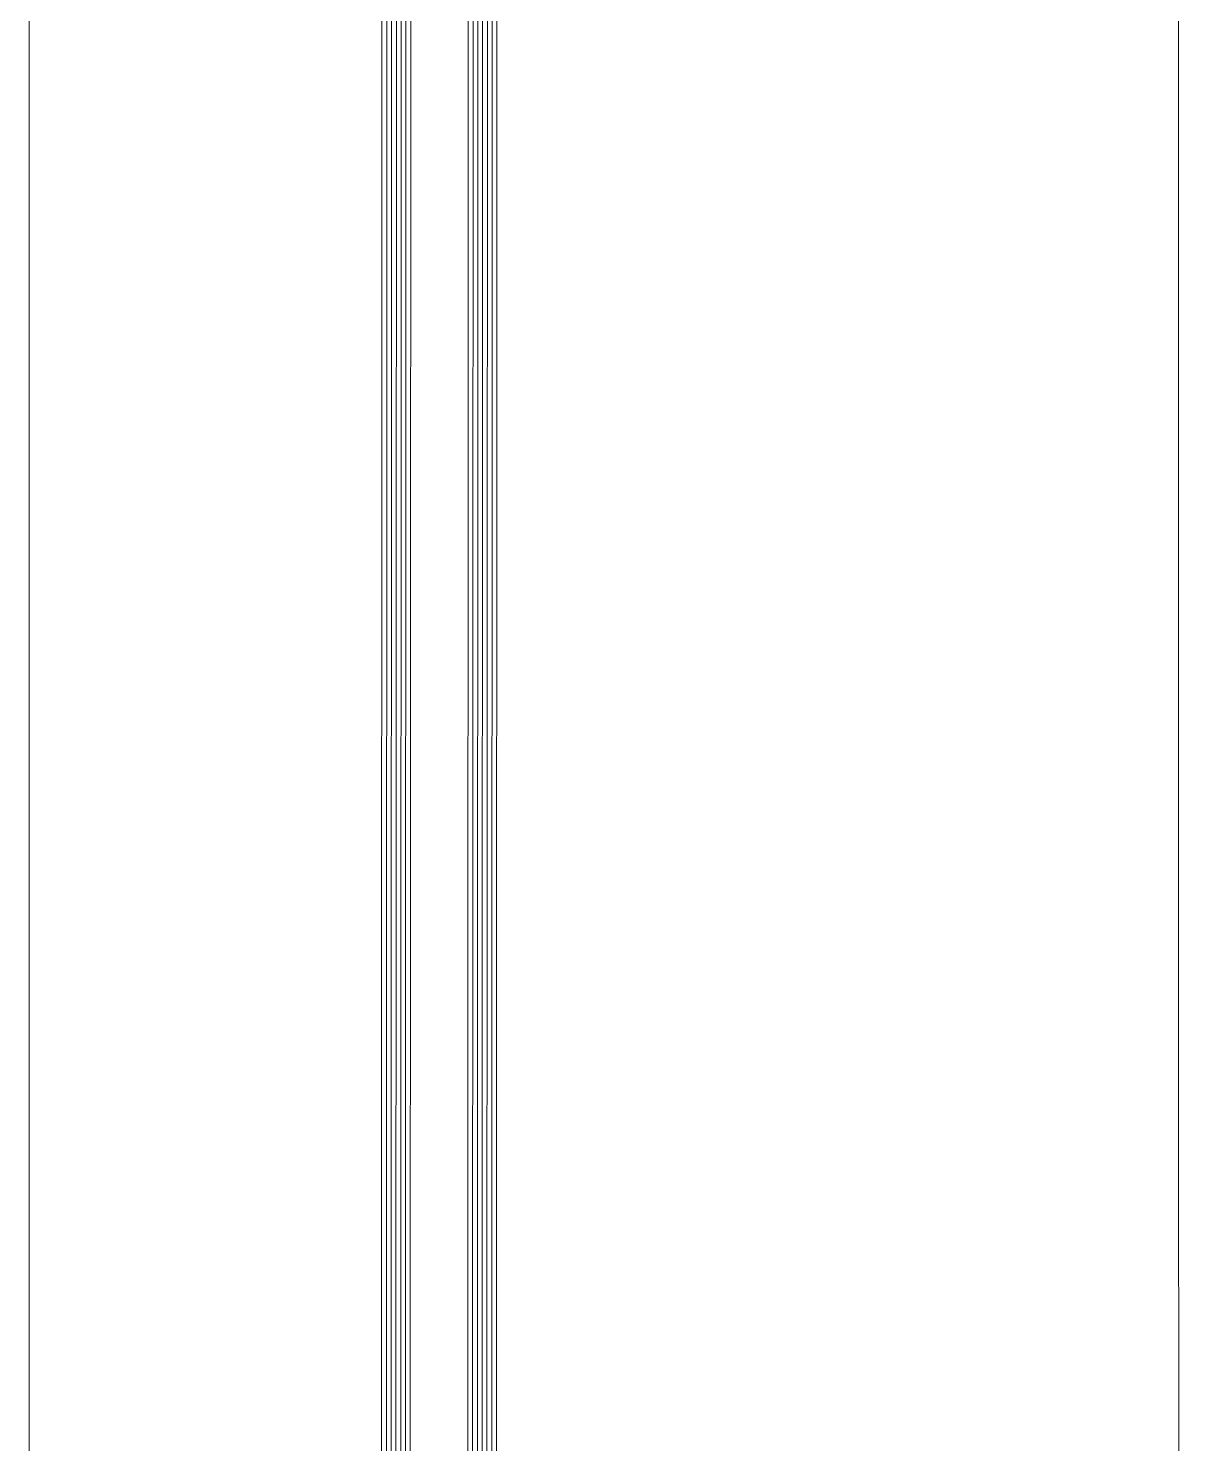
# Model space of a CAD drawing. Header units: centimetres. Extents: x 118932 to 154602, y -32682 to -23521.
# Drawn here: x 129077.43 to 129101.47, y -27838.5 to -27808.96 of the extents above; entities that cross this region are included whole.
import ezdxf

# ---------------------------------------------------------------- set-up
doc = ezdxf.new("R2010")
doc.units = ezdxf.units.CM
doc.header["$LTSCALE"] = 50
doc.header["$MEASUREMENT"] = 0
doc.layers.add('GEN_02_TF_Pencere', color=7, linetype='Continuous', lineweight=9, true_color=0x6093ac)
doc.layers.add('GEN_05_ML_Mermer', color=7, linetype='Continuous', lineweight=9, true_color=0x9d8692)

# ---------------------------------------------------------------- blocks, each defined once
blk = doc.blocks.new('P18__')
at = {"layer": 'GEN_02_TF_Pencere'}
for p, q in [((103.162, 4.76), (5.282, 4.79)), ((103.212, 4.659), (5.282, 4.69)), ((103.212, 4.559), (5.282, 4.59)), ((103.212, 4.459), (5.282, 4.49)), ((103.211, 4.259), (5.281, 4.29)), ((103.211, 4.159), (5.281, 4.19)), ((103.212, 4.359), (5.282, 4.39)), ((103.211, 2.959), (5.281, 2.99)), ((103.211, 2.859), (5.281, 2.89)), ((103.211, 2.759), (5.281, 2.79)), ((103.211, 2.659), (5.281, 2.69)), ((103.211, 2.559), (5.281, 2.59)), ((103.211, 2.459), (5.281, 2.49)), ((103.161, 2.36), (5.281, 2.39))]:
    blk.add_line(p, q, dxfattribs=at)
at = {"layer": 'GEN_05_ML_Mermer'}
blk.add_lwpolyline([(116.278, 12.161), (-118.72, 12.124), (-118.72, -11.876), (116.278, -11.839)], close=True, dxfattribs=at)
blk = doc.blocks.new('DOGRAMA LEVEL -1 C BLOK')
at = {"rotation": 90}
blk.add_blockref('P18__', (-270.858, 602.904, 0), dxfattribs=at)

msp = doc.modelspace()

# ---------------------------------------------------------------- block references
msp.add_blockref('DOGRAMA LEVEL -1 C BLOK', (129360.454, -28456.488))

doc.saveas('drawing.dxf')
